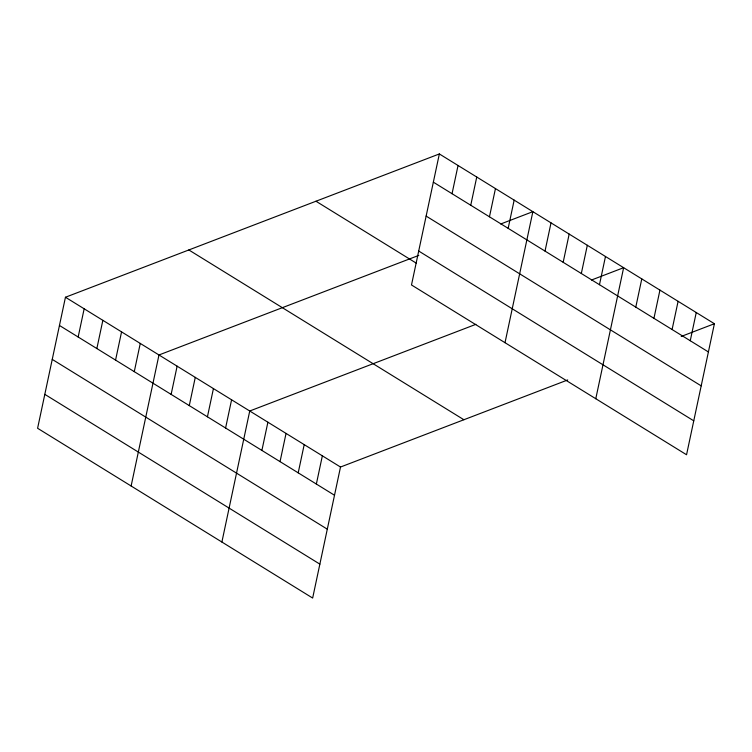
<?xml version="1.0" encoding="UTF-8"?>
<svg xmlns="http://www.w3.org/2000/svg" width="752" height="752" viewBox="0 0 752 752"><rect width="100%" height="100%" fill="white"/><g stroke="black" fill="none" stroke-linecap="round" stroke-linejoin="round"><path stroke-width="1.13" d="M439.347 153.944L411.494 284.97L686.548 454.753L714.4 323.727L439.347 153.944L65.452 297.247L37.6 428.273L312.653 598.056L340.506 467.03L567.713 379.948M78.161 337.009L84.158 308.79M96.858 348.552L102.855 320.333M115.564 360.095L121.561 331.886M134.27 371.648L140.267 343.429M131.121 485.999L158.973 354.972L418.808 255.379M171.127 394.396L177.124 366.177M189.278 405.601L195.276 377.382M207.43 416.805L213.427 388.587M225.591 428.01L231.588 399.801M221.887 542.032L249.739 411.006L475.884 324.328M261.893 450.429L267.891 422.21M280.045 461.634L286.042 433.415M298.206 472.839L304.203 444.62M316.357 484.044L322.354 455.825M452.046 193.706L458.043 165.487M470.752 205.249L476.749 177.03M489.458 216.792L495.455 188.573M508.164 228.345L514.161 200.126M505.015 342.696L532.867 211.669L500.719 223.983M545.021 251.093L551.019 222.874M563.173 262.298L569.17 234.079M581.324 273.502L587.321 245.284M599.476 284.707L605.482 256.488M595.781 398.729L623.634 267.693L591.486 280.017M635.788 307.117L641.785 278.907M653.939 318.331L659.936 290.112M672.091 329.536L678.097 301.317M690.251 340.741L696.249 312.522M681.218 336.445L714.4 323.727M433.349 182.163L708.403 351.945M426.13 216.087L701.193 385.87M418.704 251.036L693.758 420.829M315.962 201.226L416.166 263.087M188.837 249.955L463.89 419.738M65.452 297.247L340.506 467.03M59.455 325.466L334.508 495.248M52.245 359.39L327.299 529.173M44.81 394.349L319.863 564.132"/></g></svg>
